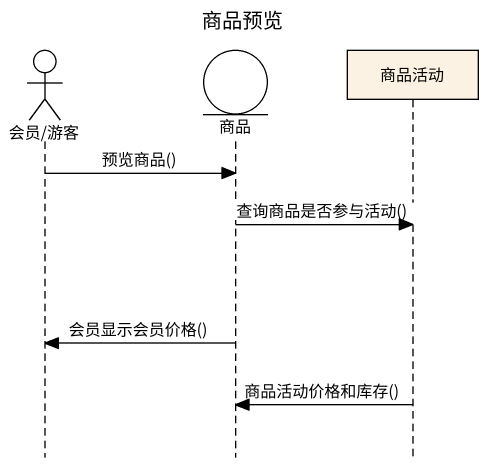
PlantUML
@startuml
title 商品预览
hide footbox
actor "会员/游客" as 会员_游客
entity 商品
participant 商品活动

会员_游客 -> 商品 : 预览商品()
商品 -> 商品活动 : 查询商品是否参与活动()
商品 -> 会员_游客 : 会员显示会员价格()
商品活动 -> 商品 : 商品活动价格和库存()
@enduml
